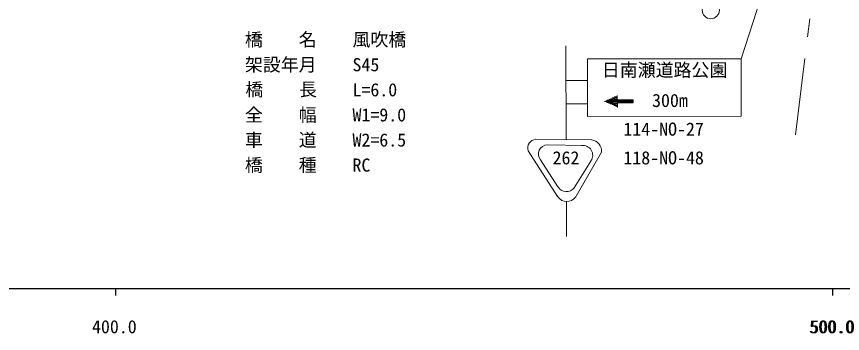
# Model space of a CAD drawing. Units: millimetres, scale not verified. Extents: x 40000 to 680000, y 20000 to 380000.
# Drawn here: x 454202 to 569370, y 198715 to 242924 of the extents above; entities that cross this region are included whole.
import ezdxf
from ezdxf.enums import TextEntityAlignment as Align

# ---------------------------------------------------------------- set-up
doc = ezdxf.new("R2010")
doc.units = ezdxf.units.MM
doc.header["$LTSCALE"] = 1000
for name, color, linetype, lineweight in [('M-BMK-SRVR', 3, 'Continuous', 13), ('M-STR-STR1', 1, 'Continuous', 13), ('M-STR-STRC', 7, 'Continuous', 13), ('M-TTL-BAND', 7, 'Continuous', 25)]:
    doc.layers.add(name, color=color, linetype=linetype, lineweight=lineweight)
doc.styles.add('ＭＳ ゴシック', font='')
doc.styles.get('ＭＳ ゴシック').set_extended_font_data('MS Gothic')

# ---------------------------------------------------------------- blocks, each defined once
blk = doc.blocks.new('open_arrow')
at = {"color": 0, "linetype": 'Continuous', "lineweight": -2}
blk.add_lwpolyline([(7.5, 1.25), (0, 0), (7.5, -1.25)], dxfattribs=at)

msp = doc.modelspace()

# ---------------------------------------------------------------- linework, layer by layer
at = {"layer": 'M-BMK-SRVR'}
for p, q in [((564822, 242608), (564515, 240104)), ((564143, 237068), (562840, 226428))]:
    msp.add_line(p, q, dxfattribs=at)
at = {"layer": 'M-STR-STRC'}
for p, q in [((555232, 237040), (564908, 266562)), ((530817, 238819), (530819, 225764)), ((533817, 237000), (555232, 237040)), ((533817, 237000), (533818, 229000)), ((555232, 237040), (555233, 229013)), ((530817, 234000), (533817, 234000)), ((537015, 231440), (537953, 231570)), ((537235, 231571), (537974, 231685)), ((537554, 231713), (537924, 231787)), ((537968, 231904), (538013, 230245)), ((530818, 230764), (533818, 230764)), ((540153, 231115), (536166, 231081)), ((536362, 231147), (537975, 231222)), ((536432, 231009), (537977, 230971)), ((536525, 230942), (537957, 230849)), ((536532, 231248), (537940, 231318)), ((536759, 230854), (537998, 230734)), ((536799, 231334), (537972, 231445)), ((536985, 230746), (538009, 230635)), ((537248, 230642), (537963, 230533)), ((537501, 230525), (538010, 230400)), ((537678, 230461), (537956, 230331)), ((538002, 231199), (540188, 231216)), ((538011, 231309), (540182, 231319)), ((538018, 230883), (540193, 230899)), ((538043, 230990), (540158, 231005)), ((540182, 231319), (540193, 230899)), ((533818, 229000), (555233, 229013)), ((526619, 225799), (534370, 225734)), ((526619, 225799), (534370, 225734)), ((528228, 225018), (533193, 224933)), ((528228, 225018), (533193, 224933)), ((525557, 224184), (529620, 217828)), ((525557, 224184), (529620, 217828)), ((535790, 223985), (532248, 217844)), ((535790, 223985), (532248, 217844)), ((527265, 222935), (529703, 219177)), ((527265, 222935), (529703, 219177)), ((534260, 222759), (531948, 219041)), ((534260, 222759), (531948, 219041)), ((530875, 217110), (530882, 212260)), ((530875, 217110), (530882, 212260))]:
    msp.add_line(p, q, dxfattribs=at)
msp.add_circle((551004, 243807), 1200, dxfattribs=at)
for centre, radius, start, end in [((526682, 224600), 1203, 94.44138, 199.67434), ((526682, 224600), 1203, 94.44138, 199.67434), ((528244, 223747), 1272, 90.76307, 219.65417), ((528244, 223747), 1272, 90.76307, 219.65417), ((533171, 223572), 1369, 325.29041, 97.70781), ((533171, 223572), 1369, 325.29041, 97.70781), ((534156, 224120), 1628, 356.46004, 80.71248), ((534156, 224120), 1628, 356.46004, 80.71248), ((530870, 219837), 1340, 209.48916, 323.54892), ((530870, 219837), 1340, 209.48916, 323.54892), ((530928, 218660), 1537, 204.276, 309.49077), ((530928, 218660), 1537, 204.276, 309.49077), ((530928, 218660), 1537, 310.0276, 329.29038), ((530928, 218660), 1537, 310.0276, 329.29038)]:
    msp.add_arc(centre, radius, start, end, dxfattribs=at)
at = {"layer": 'M-TTL-BAND'}
for p, q in [((40000, 205000), (579000, 205000)), ((468000, 205000), (468000, 204000)), ((568000, 205000), (568000, 204000))]:
    msp.add_line(p, q, dxfattribs=at)

# ---------------------------------------------------------------- block references
at = {"layer": 'M-STR-STRC', "xscale": 242, "yscale": 242, "rotation": 0.5}
msp.add_blockref('open_arrow', (536166, 231081), dxfattribs=at)

# ---------------------------------------------------------------- texts
at = {"layer": 'M-STR-STR1', "style": 'ＭＳ ゴシック'}
for s, p in [('橋\u3000\u3000名', (486046, 238236)), ('風吹橋', (501046, 238238)), ('架設年月', (486047, 234736)), ('S45', (501047, 234738)), ('橋\u3000  長', (486115, 231287)), ('L=6.0', (501047, 231238)), ('全\u3000\u3000幅', (486048, 227736)), ('W1=9.0', (501048, 227738)), ('車\u3000\u3000道', (486048, 224236)), ('W2=6.5', (501048, 224238)), ('橋\u3000\u3000種', (486049, 220736)), ('RC', (501049, 220738))]:
    msp.add_text(s, height=1833, rotation=0.009, dxfattribs=at).set_placement(p, align=Align.BOTTOM_LEFT)
at = {"layer": 'M-STR-STRC', "style": 'ＭＳ ゴシック'}
for s, p in [('日南瀬道路公園', (535817, 234001)), ('300m', (542818, 229752)), ('114-NO-27', (538819, 225751)), ('262', (528944, 221750)), ('118-NO-48', (538819, 221751))]:
    msp.add_text(s, height=1833, rotation=0.009, dxfattribs=at).set_placement(p, align=Align.BOTTOM_LEFT)
at = {"layer": 'M-TTL-BAND', "style": 'ＭＳ ゴシック'}
for s, p in [('400.0', (467844, 198195)), ('500.0', (567844, 198195)), ('500.0', (568000, 198195))]:
    msp.add_text(s, height=1833, dxfattribs=at).set_placement(p, align=Align.BOTTOM_CENTER)

doc.saveas('drawing.dxf')
